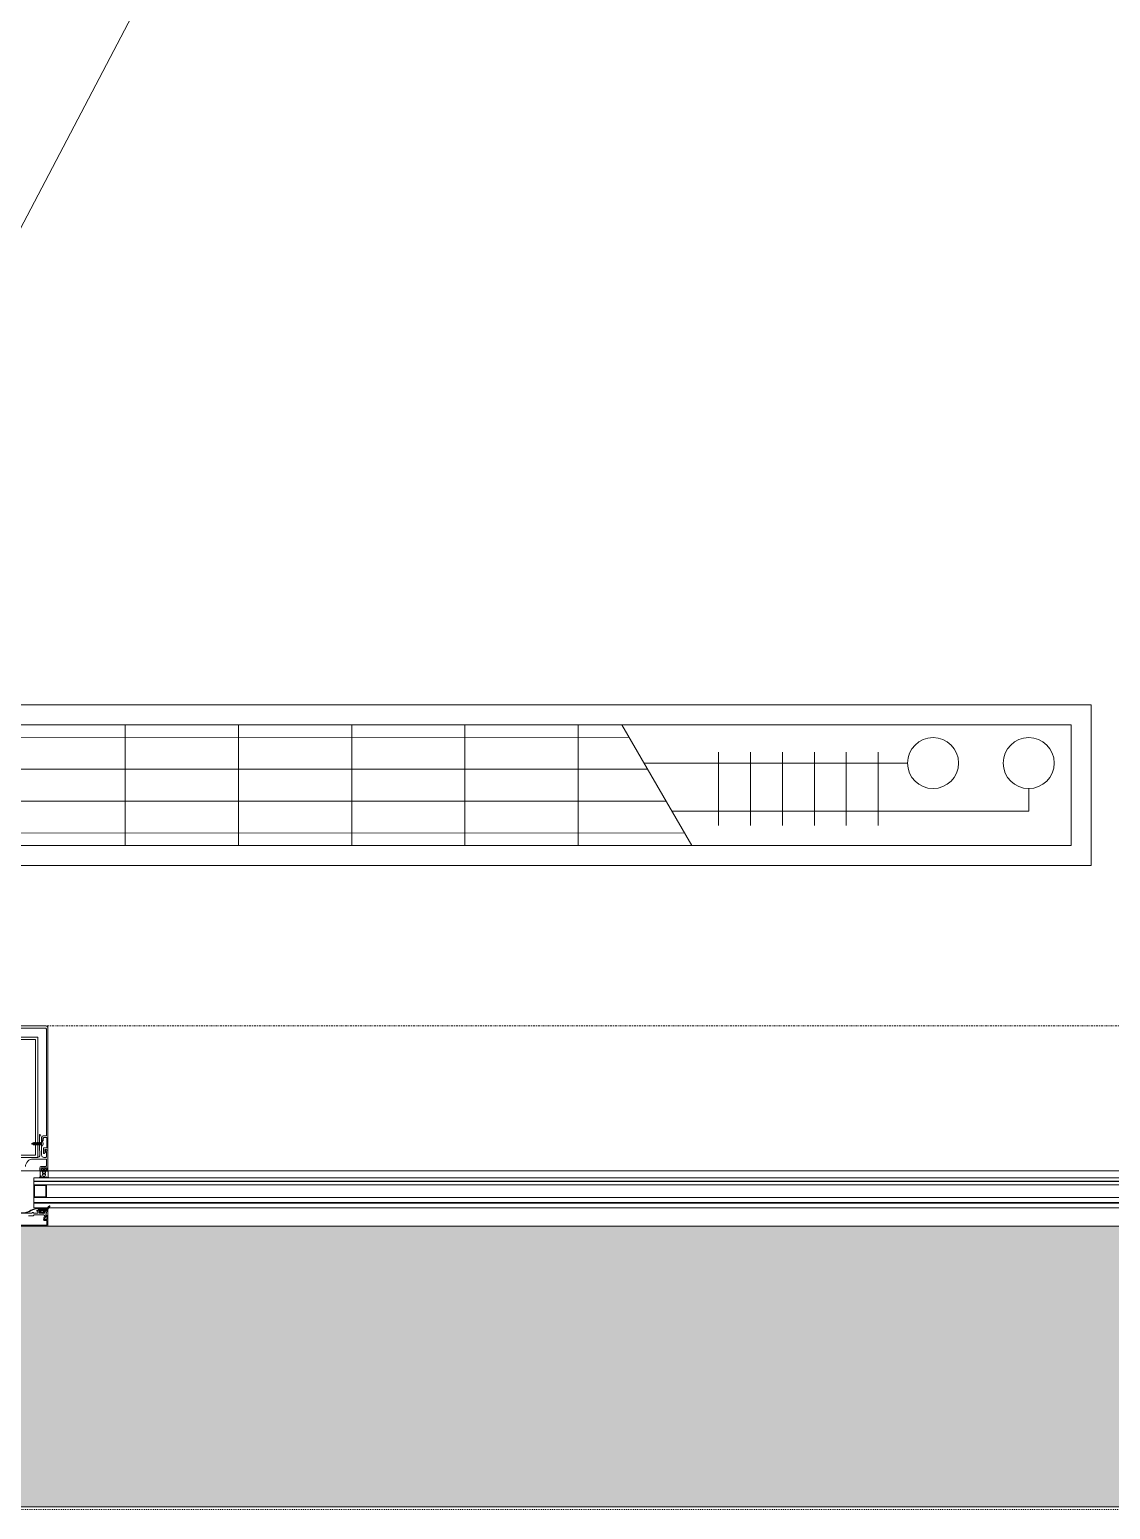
# Model space of a CAD drawing. Extents: x -1439 to 23780, y -1362 to 4476.
# Drawn here: x 3090.1 to 3224.9, y 284.7 to 469.2 of the extents above; entities that cross this region are included whole.
import ezdxf

# ---------------------------------------------------------------- set-up
doc = ezdxf.new("R2010")
doc.units = 0
doc.header["$MEASUREMENT"] = 0
doc.linetypes.add('Audi$0$DASHDOT2', pattern=[0.5, 0.25, -0.125, 0, -0.125])
doc.linetypes.add('Audi$0$DOT2', pattern=[0.125, 0, -0.125])
doc.layers.get('0').update_dxf_attribs({"color": 9, "lineweight": 9})
for name, color, linetype, lineweight in [('Audi$0$04', 8, 'Continuous', 9), ('Audi$0$06D', 8, 'Continuous', 9), ('Audi$0$09', 8, 'Continuous', 9), ('Audi$0$10', 8, 'Continuous', 9), ('Audi$0$15', 8, 'Continuous', 9), ('Audi$0$20', 8, 'Audi$0$DOT2', 9), ('Audi$0$24', 8, 'Audi$0$DASHDOT2', 9), ('Audi$0$32', 8, 'Continuous', 9)]:
    doc.layers.add(name, color=color, linetype=linetype, lineweight=lineweight)

# ---------------------------------------------------------------- blocks, each defined once
blk = doc.blocks.new('Audi$0$p-konvektor_audi')
for p, q in [((250, 89.48), (0, 89.47)), ((250, 89.47), (0, 89.48)), ((250, 69.47), (250, 89.47)), ((129.56, 71.95), (129.56, 86.99)), ((143.68, 71.95), (143.68, 86.98)), ((157.8, 71.95), (157.8, 86.98)), ((171.92, 71.94), (171.92, 86.98)), ((186.04, 71.94), (186.04, 86.98)), ((191.48, 71.95), (200.19, 86.99)), ((199.29, 85.44), (2.49, 85.42)), ((203.55, 84.5), (203.55, 75.36)), ((207.52, 84.5), (207.52, 75.36)), ((211.5, 84.5), (211.5, 75.36)), ((215.48, 84.5), (215.48, 75.36)), ((219.45, 84.5), (219.45, 75.36)), ((223.43, 84.5), (223.43, 75.36)), ((196.99, 81.46), (2.49, 81.45)), ((242.21, 82.69), (197.7, 82.69)), ((242.21, 79.91), (242.21, 82.69)), ((194.68, 77.48), (2.49, 77.47)), ((227.1, 76.72), (194.25, 76.73)), ((192.38, 73.51), (2.49, 73.49)), ((0, 69.47), (250, 69.47))]:
    blk.add_line(p, q)
for points in [[(250, 89.47), (0, 89.47), (0, 69.47), (250, 69.47)], [(247.51, 86.99), (247.51, 71.95), (2.49, 71.95), (2.49, 86.99)]]:
    blk.add_lwpolyline(points, close=True)
for centre in [(230.28, 76.72), (242.21, 76.72)]:
    blk.add_circle(centre, 3.18)
blk = doc.blocks.new('Audi$0$p-audi_arac')
at = {"layer": 'Audi$0$06D', "lineweight": 0, "flags": 128}
blk.add_lwpolyline([(695.6, 0.8), (-4.4, 0.8), (-4.4, 400.8), (695.6, 400.8)], close=True, dxfattribs=at)
blk = doc.blocks.new('*U552')
at = {"layer": 'Audi$0$10'}
h = blk.add_hatch(dxfattribs=at)
h.set_pattern_fill('LINE', color=256, scale=0.666667, angle=585, style=0)
h.set_pattern_definition([(45, (-54.08257, -143.59187), (-0.058925565, 0.058925565), [])])
edge = h.paths.add_edge_path()
edge.add_arc((3.72, -23.02), 0.625, 117.2, 157.3388)
edge.add_arc((3, -22.7), 0.162, 270.1027, 332.96, ccw=False)
edge.add_line((3, -22.86), (2.92, -22.86))
edge.add_line((2.92, -22.86), (2.91, -22.86))
edge.add_line((2.91, -22.86), (2.9, -22.86))
edge.add_line((2.9, -22.86), (2.89, -22.86))
edge.add_line((2.89, -22.86), (2.89, -22.86))
edge.add_line((2.89, -22.86), (2.88, -22.85))
edge.add_line((2.88, -22.85), (2.87, -22.85))
edge.add_line((2.87, -22.85), (2.87, -22.84))
edge.add_line((2.87, -22.84), (2.86, -22.84))
edge.add_line((2.86, -22.84), (2.86, -22.83))
edge.add_line((2.86, -22.83), (2.86, -22.81))
edge.add_line((2.86, -22.81), (2.86, -22.74))
edge.add_line((2.86, -22.74), (2.86, -22.73))
edge.add_line((2.86, -22.73), (2.86, -22.73))
edge.add_line((2.86, -22.73), (2.86, -22.73))
edge.add_line((2.86, -22.73), (2.86, -22.73))
edge.add_line((2.86, -22.73), (2.85, -22.72))
edge.add_line((2.85, -22.72), (2.85, -22.72))
edge.add_line((2.85, -22.72), (2.85, -22.72))
edge.add_line((2.85, -22.72), (2.84, -22.72))
edge.add_line((2.84, -22.72), (2.84, -22.72))
edge.add_line((2.84, -22.72), (2.76, -22.72))
edge.add_line((2.76, -22.72), (2.76, -22.72))
edge.add_line((2.76, -22.72), (2.75, -22.72))
edge.add_line((2.75, -22.72), (2.75, -22.72))
edge.add_line((2.75, -22.72), (2.75, -22.72))
edge.add_line((2.75, -22.72), (2.74, -22.72))
edge.add_line((2.74, -22.72), (2.74, -22.73))
edge.add_line((2.74, -22.73), (2.74, -22.73))
edge.add_line((2.74, -22.73), (2.74, -22.73))
edge.add_line((2.74, -22.73), (2.74, -22.74))
edge.add_line((2.74, -22.74), (2.74, -22.81))
edge.add_line((2.74, -22.81), (2.74, -22.82))
edge.add_line((2.74, -22.82), (2.74, -22.83))
edge.add_line((2.74, -22.83), (2.73, -22.84))
edge.add_line((2.73, -22.84), (2.73, -22.84))
edge.add_line((2.73, -22.84), (2.72, -22.85))
edge.add_line((2.72, -22.85), (2.72, -22.85))
edge.add_line((2.72, -22.85), (2.71, -22.86))
edge.add_line((2.71, -22.86), (2.7, -22.86))
edge.add_line((2.7, -22.86), (2.69, -22.86))
edge.add_line((2.69, -22.86), (2.68, -22.86))
edge.add_line((2.68, -22.86), (2.67, -22.86))
edge.add_line((2.67, -22.86), (2.67, -22.86))
edge.add_line((2.67, -22.86), (2.66, -22.85))
edge.add_line((2.66, -22.85), (2.65, -22.85))
edge.add_line((2.65, -22.85), (2.65, -22.84))
edge.add_line((2.65, -22.84), (2.64, -22.84))
edge.add_line((2.64, -22.84), (2.64, -22.83))
edge.add_line((2.64, -22.83), (2.64, -22.81))
edge.add_line((2.64, -22.81), (2.64, -22.74))
edge.add_line((2.64, -22.74), (2.64, -22.73))
edge.add_line((2.64, -22.73), (2.64, -22.73))
edge.add_line((2.64, -22.73), (2.64, -22.73))
edge.add_line((2.64, -22.73), (2.64, -22.73))
edge.add_line((2.64, -22.73), (2.63, -22.72))
edge.add_line((2.63, -22.72), (2.63, -22.72))
edge.add_line((2.63, -22.72), (2.63, -22.72))
edge.add_line((2.63, -22.72), (2.62, -22.72))
edge.add_line((2.62, -22.72), (2.62, -22.72))
edge.add_line((2.62, -22.72), (2.54, -22.72))
edge.add_line((2.54, -22.72), (2.54, -22.72))
edge.add_line((2.54, -22.72), (2.53, -22.72))
edge.add_line((2.53, -22.72), (2.53, -22.72))
edge.add_line((2.53, -22.72), (2.53, -22.72))
edge.add_line((2.53, -22.72), (2.52, -22.72))
edge.add_line((2.52, -22.72), (2.52, -22.73))
edge.add_line((2.52, -22.73), (2.52, -22.73))
edge.add_line((2.52, -22.73), (2.52, -22.73))
edge.add_line((2.52, -22.73), (2.52, -22.74))
edge.add_line((2.52, -22.74), (2.52, -22.81))
edge.add_line((2.52, -22.81), (2.52, -22.82))
edge.add_line((2.52, -22.82), (2.52, -22.83))
edge.add_line((2.52, -22.83), (2.51, -22.84))
edge.add_line((2.51, -22.84), (2.51, -22.84))
edge.add_line((2.51, -22.84), (2.5, -22.85))
edge.add_line((2.5, -22.85), (2.5, -22.85))
edge.add_line((2.5, -22.85), (2.49, -22.86))
edge.add_line((2.49, -22.86), (2.48, -22.86))
edge.add_line((2.48, -22.86), (2.47, -22.86))
edge.add_line((2.47, -22.86), (2.46, -22.86))
edge.add_line((2.46, -22.86), (2.45, -22.86))
edge.add_line((2.45, -22.86), (2.45, -22.86))
edge.add_line((2.45, -22.86), (2.44, -22.85))
edge.add_line((2.44, -22.85), (2.43, -22.85))
edge.add_line((2.43, -22.85), (2.43, -22.84))
edge.add_line((2.43, -22.84), (2.42, -22.84))
edge.add_line((2.42, -22.84), (2.42, -22.83))
edge.add_line((2.42, -22.83), (2.42, -22.81))
edge.add_line((2.42, -22.81), (2.42, -22.74))
edge.add_line((2.42, -22.74), (2.42, -22.73))
edge.add_line((2.42, -22.73), (2.42, -22.73))
edge.add_line((2.42, -22.73), (2.42, -22.73))
edge.add_line((2.42, -22.73), (2.42, -22.73))
edge.add_line((2.42, -22.73), (2.41, -22.72))
edge.add_line((2.41, -22.72), (2.41, -22.72))
edge.add_line((2.41, -22.72), (2.41, -22.72))
edge.add_line((2.41, -22.72), (2.4, -22.72))
edge.add_line((2.4, -22.72), (2.4, -22.72))
edge.add_line((2.4, -22.72), (2.32, -22.72))
edge.add_line((2.32, -22.72), (2.32, -22.72))
edge.add_line((2.32, -22.72), (2.31, -22.72))
edge.add_line((2.31, -22.72), (2.31, -22.72))
edge.add_line((2.31, -22.72), (2.31, -22.72))
edge.add_line((2.31, -22.72), (2.3, -22.72))
edge.add_line((2.3, -22.72), (2.3, -22.73))
edge.add_line((2.3, -22.73), (2.3, -22.73))
edge.add_line((2.3, -22.73), (2.3, -22.73))
edge.add_line((2.3, -22.73), (2.3, -22.74))
edge.add_line((2.3, -22.74), (2.3, -22.81))
edge.add_line((2.3, -22.81), (2.3, -22.82))
edge.add_line((2.3, -22.82), (2.3, -22.83))
edge.add_line((2.3, -22.83), (2.29, -22.84))
edge.add_line((2.29, -22.84), (2.29, -22.84))
edge.add_line((2.29, -22.84), (2.28, -22.85))
edge.add_line((2.28, -22.85), (2.28, -22.85))
edge.add_line((2.28, -22.85), (2.27, -22.86))
edge.add_line((2.27, -22.86), (2.26, -22.86))
edge.add_line((2.26, -22.86), (2.25, -22.86))
edge.add_line((2.25, -22.86), (2.24, -22.86))
edge.add_line((2.24, -22.86), (2.23, -22.86))
edge.add_line((2.23, -22.86), (2.23, -22.86))
edge.add_line((2.23, -22.86), (2.22, -22.85))
edge.add_line((2.22, -22.85), (2.21, -22.85))
edge.add_line((2.21, -22.85), (2.21, -22.84))
edge.add_line((2.21, -22.84), (2.2, -22.84))
edge.add_line((2.2, -22.84), (2.2, -22.83))
edge.add_line((2.2, -22.83), (2.2, -22.81))
edge.add_line((2.2, -22.81), (2.2, -22.74))
edge.add_line((2.2, -22.74), (2.2, -22.73))
edge.add_line((2.2, -22.73), (2.2, -22.73))
edge.add_line((2.2, -22.73), (2.2, -22.73))
edge.add_line((2.2, -22.73), (2.2, -22.73))
edge.add_line((2.2, -22.73), (2.19, -22.72))
edge.add_line((2.19, -22.72), (2.19, -22.72))
edge.add_line((2.19, -22.72), (2.19, -22.72))
edge.add_line((2.19, -22.72), (2.18, -22.72))
edge.add_line((2.18, -22.72), (2.18, -22.72))
edge.add_line((2.18, -22.72), (2.1, -22.72))
edge.add_line((2.1, -22.72), (2.1, -22.72))
edge.add_line((2.1, -22.72), (2.09, -22.72))
edge.add_line((2.09, -22.72), (2.09, -22.72))
edge.add_line((2.09, -22.72), (2.09, -22.72))
edge.add_line((2.09, -22.72), (2.08, -22.72))
edge.add_line((2.08, -22.72), (2.08, -22.73))
edge.add_line((2.08, -22.73), (2.08, -22.73))
edge.add_line((2.08, -22.73), (2.08, -22.73))
edge.add_line((2.08, -22.73), (2.08, -22.74))
edge.add_line((2.08, -22.74), (2.08, -22.99))
edge.add_arc((2.11, -22.99), 0.03, 180, 270)
edge.add_line((2.11, -23.02), (2.29, -23.02))
edge.add_line((2.29, -23.02), (2.29, -23.19))
edge.add_line((2.29, -23.19), (2.22, -23.21))
edge.add_arc((2.23, -23.26), 0.05, 104.5985, 212.0394)
edge.add_arc((2.27, -23.23), 0.1, 212.0394, 243.6122)
edge.add_arc((2.52, -22.73), 0.662, 243.6122, 296.3878)
edge.add_arc((2.77, -23.23), 0.1, 296.3878, 327.9606)
edge.add_arc((2.82, -23.26), 0.05, 327.9606, 435.4015)
edge.add_line((2.83, -23.21), (2.75, -23.19))
edge.add_line((2.75, -23.19), (2.75, -23.02))
edge.add_line((2.75, -23.02), (3.17, -23.02))
edge.add_arc((3.17, -22.97), 0.05, 270, 346.8402)
edge.add_arc((3.97, -23.12), 0.763, 128.6618, 169.1202, ccw=False)
edge.add_arc((3.45, -22.51), 0.0486, 333.0293, 465.4317)
edge = h.paths.add_edge_path(flags=16)
edge.add_arc((2.62, -23.22), 0.03, 280.824, 360)
edge.add_line((2.65, -23.22), (2.65, -23.05))
edge.add_arc((2.62, -23.05), 0.03, 360, 450)
edge.add_line((2.62, -23.02), (2.42, -23.02))
edge.add_arc((2.42, -23.05), 0.03, 90, 180)
edge.add_line((2.39, -23.05), (2.39, -23.22))
edge.add_arc((2.42, -23.22), 0.03, 180, 259.176)
edge.add_arc((2.52, -22.69), 0.562, 259.176, 280.824)
for p, q in [((1.17, -14.71), (1.18, -14.7)), ((1.18, -14.72), (1.17, -14.71)), ((1.18, -14.7), (1.36, -14.62)), ((1.41, -14.81), (1.18, -14.72)), ((1.4, -14.61), (1.31, -14.77)), ((1.31, -14.77), (1.36, -14.62)), ((1.36, -14.62), (1.38, -14.59)), ((1.38, -14.59), (1.36, -14.68)), ((1.36, -14.68), (1.37, -14.66)), ((1.37, -14.66), (1.39, -14.59)), ((1.38, -14.59), (1.39, -14.59)), ((1.39, -14.59), (1.4, -14.61)), ((1.4, -14.61), (1.44, -14.59)), ((1.41, -14.82), (1.46, -14.59)), ((1.48, -14.56), (1.43, -14.85)), ((1.44, -14.85), (1.49, -14.56)), ((1.44, -14.59), (1.46, -14.59)), ((1.46, -14.59), (1.48, -14.56)), ((1.48, -14.56), (1.49, -14.56)), ((1.49, -14.56), (1.51, -14.59)), ((1.51, -14.82), (1.55, -14.59)), ((1.51, -14.59), (1.55, -14.59)), ((1.53, -14.85), (1.58, -14.56)), ((1.57, -14.56), (1.53, -14.85)), ((1.55, -14.59), (1.57, -14.56)), ((1.6, -14.59), (1.55, -14.82)), ((1.58, -14.56), (1.57, -14.56)), ((1.58, -14.56), (1.6, -14.59)), ((1.6, -14.82), (1.65, -14.59)), ((1.6, -14.59), (1.65, -14.59)), ((1.67, -14.56), (1.62, -14.85)), ((1.63, -14.85), (1.68, -14.56)), ((1.65, -14.59), (1.67, -14.56)), ((1.7, -14.59), (1.65, -14.82)), ((1.68, -14.56), (1.67, -14.56)), ((1.68, -14.56), (1.7, -14.59)), ((1.75, -14.59), (1.7, -14.59)), ((1.7, -14.82), (1.75, -14.59)), ((1.77, -14.56), (1.72, -14.85)), ((1.73, -14.85), (1.78, -14.56)), ((1.75, -14.59), (1.77, -14.56)), ((1.8, -14.59), (1.75, -14.82)), ((1.78, -14.56), (1.77, -14.56)), ((1.78, -14.56), (1.8, -14.59)), ((1.8, -14.82), (1.84, -14.59)), ((1.8, -14.59), (1.84, -14.59)), ((1.82, -14.85), (1.87, -14.56)), ((1.86, -14.56), (1.82, -14.85)), ((1.84, -14.59), (1.86, -14.56)), ((1.89, -14.59), (1.84, -14.82)), ((1.86, -14.56), (1.87, -14.56)), ((1.87, -14.56), (1.89, -14.59)), ((1.89, -14.59), (1.94, -14.59)), ((1.89, -14.82), (1.94, -14.59)), ((1.96, -14.56), (1.91, -14.85)), ((1.92, -14.85), (1.97, -14.56)), ((1.94, -14.59), (1.96, -14.56)), ((1.99, -14.59), (1.94, -14.82)), ((1.97, -14.56), (1.96, -14.56)), ((1.97, -14.56), (1.99, -14.59)), ((2.18, -14.59), (1.99, -14.59)), ((1.99, -14.82), (2.04, -14.59)), ((2.06, -14.56), (2.01, -14.85)), ((2.02, -14.85), (2.07, -14.56)), ((2.04, -14.59), (2.06, -14.56)), ((2.09, -14.59), (2.04, -14.82)), ((2.06, -14.56), (2.07, -14.56)), ((2.07, -14.56), (2.09, -14.59)), ((2.09, -14.82), (2.13, -14.59)), ((2.09, -14.59), (2.13, -14.59)), ((2.15, -14.56), (2.11, -14.85)), ((2.11, -14.85), (2.16, -14.56)), ((2.13, -14.59), (2.15, -14.56)), ((2.18, -14.59), (2.13, -14.82)), ((2.15, -14.56), (2.16, -14.56)), ((2.16, -14.56), (2.18, -14.59)), ((2.18, -14.82), (2.23, -14.59)), ((2.18, -14.59), (2.23, -14.59)), ((2.25, -14.56), (2.2, -14.85)), ((2.21, -14.85), (2.26, -14.56)), ((2.23, -14.59), (2.25, -14.56)), ((2.28, -14.59), (2.23, -14.82)), ((2.25, -14.56), (2.26, -14.56)), ((2.26, -14.56), (2.28, -14.59)), ((2.28, -14.59), (2.33, -14.59)), ((2.28, -14.82), (2.33, -14.59)), ((2.35, -14.56), (2.3, -14.85)), ((2.31, -14.85), (2.35, -14.56)), ((2.33, -14.59), (2.35, -14.56)), ((2.37, -14.59), (2.33, -14.82)), ((2.35, -14.56), (2.35, -14.56)), ((2.35, -14.56), (2.37, -14.59)), ((2.37, -14.59), (2.42, -14.59)), ((2.37, -14.82), (2.42, -14.59)), ((2.44, -14.56), (2.39, -14.85)), ((2.4, -14.85), (2.45, -14.56)), ((2.42, -14.59), (2.44, -14.56)), ((2.45, -14.69), (2.42, -14.82)), ((2.44, -14.56), (2.45, -14.56)), ((2.56, -14.43), (2.45, -14.43)), ((2.45, -14.98), (2.45, -14.43)), ((1.41, -14.82), (1.41, -14.81)), ((1.43, -14.85), (1.41, -14.82)), ((1.44, -14.85), (1.43, -14.85)), ((1.46, -14.82), (1.44, -14.85)), ((1.51, -14.82), (1.46, -14.82)), ((1.53, -14.85), (1.51, -14.82)), ((1.55, -14.82), (1.53, -14.85)), ((1.55, -14.82), (1.53, -14.85)), ((1.53, -14.85), (1.53, -14.85)), ((1.6, -14.82), (1.55, -14.82)), ((1.62, -14.85), (1.6, -14.82)), ((1.63, -14.85), (1.62, -14.85)), ((1.65, -14.82), (1.63, -14.85)), ((1.65, -14.82), (1.63, -14.85)), ((1.7, -14.82), (1.65, -14.82)), ((1.72, -14.85), (1.7, -14.82)), ((1.73, -14.85), (1.72, -14.85)), ((1.75, -14.82), (1.73, -14.85)), ((1.75, -14.82), (1.73, -14.85)), ((1.75, -14.82), (1.8, -14.82)), ((1.82, -14.85), (1.8, -14.82)), ((1.84, -14.82), (1.82, -14.85)), ((1.84, -14.82), (1.82, -14.85)), ((1.82, -14.85), (1.82, -14.85)), ((1.89, -14.82), (1.84, -14.82)), ((1.91, -14.85), (1.89, -14.82)), ((1.92, -14.85), (1.91, -14.85)), ((1.94, -14.82), (1.92, -14.85)), ((1.94, -14.82), (1.92, -14.85)), ((1.99, -14.82), (1.94, -14.82)), ((1.99, -14.82), (1.94, -14.82)), ((2.01, -14.85), (1.99, -14.82)), ((2.02, -14.85), (2.01, -14.85)), ((2.04, -14.82), (2.02, -14.85)), ((2.04, -14.82), (2.02, -14.85)), ((2.04, -14.82), (2.23, -14.82)), ((2.09, -14.82), (2.04, -14.82)), ((2.09, -14.82), (2.04, -14.82)), ((2.11, -14.85), (2.09, -14.82)), ((2.13, -14.82), (2.11, -14.85)), ((2.13, -14.82), (2.11, -14.85)), ((2.11, -14.85), (2.11, -14.85)), ((2.18, -14.82), (2.13, -14.82)), ((2.18, -14.82), (2.13, -14.82)), ((2.2, -14.85), (2.18, -14.82)), ((2.21, -14.85), (2.2, -14.85)), ((2.23, -14.82), (2.21, -14.85)), ((2.23, -14.82), (2.21, -14.85)), ((2.28, -14.82), (2.23, -14.82)), ((2.3, -14.85), (2.28, -14.82)), ((2.31, -14.85), (2.3, -14.85)), ((2.33, -14.82), (2.31, -14.85)), ((2.33, -14.82), (2.31, -14.85)), ((2.33, -14.82), (2.37, -14.82)), ((2.39, -14.85), (2.37, -14.82)), ((2.4, -14.85), (2.39, -14.85)), ((2.42, -14.82), (2.4, -14.85)), ((2.42, -14.82), (2.4, -14.85)), ((2.42, -14.82), (2.45, -14.82)), ((2.56, -14.98), (2.45, -14.98))]:
    blk.add_line(p, q, dxfattribs=at)
for points in [[(-2.95, -0.3), (2.95, -0.3), (2.95, -0.3, -0.414214), (3.05, -0.4), (3.05, -13.71), (2.64, -13.71, 0.267949), (2.62, -13.72), (2.47, -13.97, 0.131652), (2.47, -13.99), (2.47, -14.12, 0.131652), (2.47, -14.13), (2.58, -14.31, 0.267949), (2.6, -14.33), (2.64, -14.33, 0.414214), (2.67, -14.3), (2.67, -14.03), (2.74, -13.91), (3.1, -13.91), (3.1, -15.21), (2.75, -15.21, 0.414214), (2.7, -15.26), (2.7, -15.89, 0.650971), (2.78, -15.92), (2.95, -15.77, 0.508142), (2.95, -15.72), (2.88, -15.69), (2.88, -15.41), (3.05, -15.41, 0.432363), (3.15, -15.5), (3.22, -15.5, 0.477393), (3.25, -15.48), (3.25, -0.3, 0.414214), (2.95, 0), (2.95, 0), (-2.95, 0, 0.414214)], [(0, -16.41), (1.95, -16.41, 0.414214), (2.25, -16.11), (2.25, -15.61), (2.2, -15.5), (2.2, -13.57, -0.767327), (2.26, -13.55), (2.45, -13.89), (2.45, -14.68), (2.42, -14.71), (2.45, -14.74), (2.45, -16.11, 0.414214), (2.75, -16.41), (2.97, -16.41, 0.414214), (3.07, -16.31), (3.07, -15.66), (2.93, -15.66, -0.414214), (2.9, -15.63), (2.9, -15.61, -0.414214), (3, -15.51), (3.22, -15.51, -0.414214), (3.25, -15.54), (3.25, -16.61), (3.25, -18.08, -0.414214), (3.22, -18.11), (3.05, -18.11, -0.414214), (2.95, -18.01), (2.95, -17.99), (3.1, -17.99), (3.1, -17.69), (2.78, -17.69), (2.75, -17.66), (2.72, -17.69), (2.4, -17.69), (2.4, -17.99), (2.55, -17.99), (2.55, -18.01, -0.414214), (2.45, -18.11), (2.35, -18.11, -0.414214), (2.25, -18.01), (2.25, -17.69, -0.414214), (2.41, -17.53), (2.97, -17.53, 0.414214), (3.07, -17.43), (3.07, -16.71, 0.414214), (2.97, -16.61), (1.4, -16.61, 0.414214), (0.45, -17.56)], [(-1.3, -23.38), (1.3, -23.38), (1.3, -23.31, -0.414214), (1.33, -23.28), (1.42, -23.28, -0.414214), (1.45, -23.31), (1.45, -23.38), (2, -23.38), (2, -23.13), (1.88, -23.13, -0.414214), (1.85, -23.1), (1.85, -23.03, -0.414214), (1.9, -22.98), (2.25, -22.98, -0.414214), (2.3, -23.03), (2.3, -23.1, -0.414214), (2.27, -23.13), (2.15, -23.13), (2.15, -23.38), (2.88, -23.38), (2.95, -23.13), (2.83, -23.13, -0.414214), (2.8, -23.1), (2.8, -23.03, -0.414214), (2.85, -22.98), (3.05, -22.98, -0.493145), (3.12, -23.07), (2.98, -23.57), (3.08, -23.62, -0.414214), (3.09, -23.66), (2.87, -24.04, -1), (2.74, -23.96), (2.9, -23.68), (2.71, -23.58), (1.55, -23.58), (1.46, -23.67, -0.198912), (1.44, -23.68), (0.83, -23.68)], [(3.25, -22.7), (3.25, -22.75), (2.45, -22.75, 0.10228), (1.16, -23.02, -0.152313), (0, -23.38, -0.152313), (-1.16, -23.02, 0.159108), (-1.84, -22.75), (-3.02, -22.75), (-3.02, -22.7), (-1.84, -22.7, -0.158967), (-1.13, -22.98, 0.152054), (0, -23.33, 0.152944), (1.13, -22.98, -0.10266), (2.45, -22.7), (3.25, -22.7)]]:
    blk.add_lwpolyline(points, format="xyb", dxfattribs=at)
for points in [[(-2, -1.41), (2, -1.41), (2, -16.41), (-2, -16.41)], [(-1.7, -1.71), (1.7, -1.71), (1.7, -16.11), (-1.7, -16.11)], [(1.47, -21.42), (1.47, -19.82), (3.07, -19.82), (3.07, -21.42)], [(1.57, -21.32), (1.57, -19.92), (2.97, -19.92), (2.97, -21.32)]]:
    blk.add_lwpolyline(points, close=True, dxfattribs=at)
for points in [[(1.51, -14.59), (1.46, -14.82)], [(2.65, -14.67), (2.63, -14.7), (2.63, -14.71), (2.65, -14.74)]]:
    blk.add_lwpolyline(points, dxfattribs=at)
for points in [[(3.04, -18.12, -0.414214), (2.94, -18.02), (2.94, -17.96), (3.06, -17.96), (3.06, -17.86, 0.333333), (2.46, -17.86), (2.46, -17.96), (2.58, -17.96), (2.58, -18.02, -0.414214), (2.48, -18.12), (2.26, -18.12), (2.26, -18.77), (2.3, -18.77, 0.307685), (2.36, -18.73, -1.128702), (2.42, -18.76, -0.201212), (2.26, -18.87, 0.978531), (2.26, -18.97, 0.1613), (2.46, -18.85, -0.307572), (2.49, -18.85), (2.68, -18.96, 0.8391), (2.7, -18.94), (2.62, -18.85, -0.8391), (2.64, -18.82), (2.9, -18.96, 0.8391), (2.92, -18.94), (2.84, -18.85, -0.8391), (2.86, -18.82), (3.12, -18.96, 0.8391), (3.14, -18.94), (3.06, -18.85, -0.8391), (3.08, -18.82), (3.34, -18.96, 0.8391), (3.36, -18.94), (3.28, -18.85, -0.176327), (3.26, -18.79), (3.26, -18.12)], [(2.84, -18.12), (2.84, -17.89, 0.375047), (2.81, -17.86, 0.067879), (2.7, -17.86, 0.375047), (2.68, -17.89), (2.68, -18.12, -0.298217), (2.62, -18.21, 0.298217), (2.56, -18.3), (2.56, -18.33, 0.414214), (2.59, -18.36), (2.93, -18.36, 0.414214), (2.96, -18.33), (2.96, -18.3, 0.298217), (2.9, -18.21, -0.298217)], [(2.56, -18.54), (2.56, -18.57, 1), (2.96, -18.57), (2.96, -18.54, 0.414214), (2.93, -18.51), (2.59, -18.51, 0.414214)], [(-3.1, -24.85), (-3.1, -24.28), (-2.78, -24.28, 1), (-2.78, -24.13), (-3.1, -24.13), (-3.1, -23.65), (-3.02, -23.6, 0.339454), (-3, -23.57), (-3.14, -23.04, 0.876976), (-3.25, -23.05), (-3.25, -25), (3.25, -25), (3.25, -23.05, 0.876976), (3.14, -23.04), (3, -23.57, 0.339454), (3.02, -23.6), (3.1, -23.65), (3.1, -24.13), (2.78, -24.13, 1), (2.78, -24.28), (3.1, -24.28), (3.1, -24.85)], [(3.44, -22.46, 0.176952), (3.15, -22.78, -0.281357), (3, -22.86), (2.92, -22.86), (2.91, -22.86), (2.9, -22.86), (2.89, -22.86), (2.89, -22.86), (2.88, -22.85), (2.87, -22.85), (2.87, -22.84), (2.86, -22.84), (2.86, -22.83), (2.86, -22.81), (2.86, -22.74), (2.86, -22.73), (2.86, -22.73), (2.86, -22.73), (2.86, -22.73), (2.85, -22.72), (2.85, -22.72), (2.85, -22.72), (2.84, -22.72), (2.84, -22.72), (2.76, -22.72), (2.76, -22.72), (2.75, -22.72), (2.75, -22.72), (2.75, -22.72), (2.74, -22.72), (2.74, -22.73), (2.74, -22.73), (2.74, -22.73), (2.74, -22.74), (2.74, -22.81), (2.74, -22.82), (2.74, -22.83), (2.73, -22.84), (2.73, -22.84), (2.72, -22.85), (2.72, -22.85), (2.71, -22.86), (2.7, -22.86), (2.69, -22.86), (2.68, -22.86), (2.67, -22.86), (2.67, -22.86), (2.66, -22.85), (2.65, -22.85), (2.65, -22.84), (2.64, -22.84), (2.64, -22.83), (2.64, -22.81), (2.64, -22.74), (2.64, -22.73), (2.64, -22.73), (2.64, -22.73), (2.64, -22.73), (2.63, -22.72), (2.63, -22.72), (2.63, -22.72), (2.62, -22.72), (2.62, -22.72), (2.54, -22.72), (2.54, -22.72), (2.53, -22.72), (2.53, -22.72), (2.53, -22.72), (2.52, -22.72), (2.52, -22.73), (2.52, -22.73), (2.52, -22.73), (2.52, -22.74), (2.52, -22.81), (2.52, -22.82), (2.52, -22.83), (2.51, -22.84), (2.51, -22.84), (2.5, -22.85), (2.5, -22.85), (2.49, -22.86), (2.48, -22.86), (2.47, -22.86), (2.46, -22.86), (2.45, -22.86), (2.45, -22.86), (2.44, -22.85), (2.43, -22.85), (2.43, -22.84), (2.42, -22.84), (2.42, -22.83), (2.42, -22.81), (2.42, -22.74), (2.42, -22.73), (2.42, -22.73), (2.42, -22.73), (2.42, -22.73), (2.41, -22.72), (2.41, -22.72), (2.41, -22.72), (2.4, -22.72), (2.4, -22.72), (2.32, -22.72), (2.32, -22.72), (2.31, -22.72), (2.31, -22.72), (2.31, -22.72), (2.3, -22.72), (2.3, -22.73), (2.3, -22.73), (2.3, -22.73), (2.3, -22.74), (2.3, -22.81), (2.3, -22.82), (2.3, -22.83), (2.29, -22.84), (2.29, -22.84), (2.28, -22.85), (2.28, -22.85), (2.27, -22.86), (2.26, -22.86), (2.25, -22.86), (2.24, -22.86), (2.23, -22.86), (2.23, -22.86), (2.22, -22.85), (2.21, -22.85), (2.21, -22.84), (2.2, -22.84), (2.2, -22.83), (2.2, -22.81), (2.2, -22.74), (2.2, -22.73), (2.2, -22.73), (2.2, -22.73), (2.2, -22.73), (2.19, -22.72), (2.19, -22.72), (2.19, -22.72), (2.18, -22.72), (2.18, -22.72), (2.1, -22.72), (2.1, -22.72), (2.09, -22.72), (2.09, -22.72), (2.09, -22.72), (2.08, -22.72), (2.08, -22.73), (2.08, -22.73), (2.08, -22.73), (2.08, -22.74), (2.08, -22.99, 0.414214), (2.11, -23.02), (2.29, -23.02), (2.29, -23.19), (2.22, -23.21, 0.506456), (2.19, -23.28, 0.13864), (2.23, -23.32, 0.234436), (2.82, -23.32, 0.13864), (2.86, -23.28, 0.506456), (2.83, -23.21), (2.75, -23.19), (2.75, -23.02), (3.17, -23.02, 0.348434), (3.22, -22.98, -0.17839), (3.49, -22.53, 0.651907)], [(2.63, -23.25, 0.359904), (2.65, -23.22), (2.65, -23.05, 0.414214), (2.62, -23.02), (2.42, -23.02, 0.414214), (2.39, -23.05), (2.39, -23.22, 0.359904), (2.42, -23.25, 0.094739)], [(2.63, -23.25, 0.359904), (2.65, -23.22), (2.65, -23.05, 0.414214), (2.62, -23.02), (2.42, -23.02, 0.414214), (2.39, -23.05), (2.39, -23.22, 0.359904), (2.42, -23.25, 0.094739)]]:
    blk.add_lwpolyline(points, format="xyb", close=True, dxfattribs=at)
for centre, start, end in [((2.13, -14.73), 7.5095, 35.2427), ((2.13, -14.68), 324.7573, 352.4905)]:
    blk.add_arc(centre, 0.521, start, end, dxfattribs=at)
at = {"layer": 'Audi$0$15'}
for p, q in [((1.47, -18.95), (1.47, -22.7)), ((1.47, -18.95), (62.7, -18.95)), ((1.47, -19.35), (62.7, -19.35)), ((1.47, -19.42), (62.7, -19.42)), ((1.47, -19.82), (62.7, -19.82)), ((1.47, -21.42), (62.7, -21.42)), ((1.47, -22.02), (62.7, -22.02)), ((1.47, -22.1), (62.7, -22.1)), ((1.47, -22.7), (62.7, -22.7))]:
    blk.add_line(p, q, dxfattribs=at)
blk = doc.blocks.new('Audi$0$P-AKS_AUDI')
at = {"layer": 'Audi$0$24'}
blk.add_lwpolyline([(-3840, -2440), (360, -2440)], dxfattribs=at)
blk = doc.blocks.new('Audi$0$p-zemin kat')
at = {"layer": 'Audi$0$09'}
h = blk.add_hatch(dxfattribs=at)
h.set_pattern_fill('SQUARE', color=252, scale=20, style=0)
h.paths.add_polyline_path([(1719.56, 285), (3319.5, 285), (3319.5, 320), (1719.67, 320)])
at = {"layer": 'Audi$0$06D'}
for points in [[(3319.5, 326.92), (1724.23, 326.92)], [(1719.67, 320), (3319.5, 320)]]:
    blk.add_lwpolyline(points, dxfattribs=at)
blk.add_lwpolyline([(1719.56, 285), (3319.5, 285), (3319.5, 320), (1719.67, 320)], close=True, dxfattribs=at)
at = {"layer": 'Audi$0$15'}
for p, q in [((3321.03, 326.05), (3117.76, 326.05)), ((3321.03, 325.65), (3117.76, 325.65)), ((3321.03, 325.58), (3117.76, 325.58)), ((3321.03, 325.18), (3117.76, 325.18)), ((3321.03, 323.58), (3117.76, 323.58)), ((3321.03, 322.98), (3117.76, 322.98)), ((3321.03, 322.9), (3117.76, 322.9)), ((3321.03, 322.3), (3117.76, 322.3))]:
    blk.add_line(p, q, dxfattribs=at)
at = {"layer": 'Audi$0$20'}
blk.add_lwpolyline([(1719.56, 284.7), (4822.79, 284.7), (4822.79, 2034.32)], dxfattribs=at)
at = {"layer": 'Audi$0$10'}
blk.add_blockref('*U552', (3089.17, 345), dxfattribs=at)
at = {"layer": 'Audi$0$24'}
blk.add_blockref('Audi$0$P-AKS_AUDI', (4722.5, 2785), dxfattribs=at)

msp = doc.modelspace()

# ---------------------------------------------------------------- block references
at = {"layer": 'Audi$0$04', "rotation": 242.3325881705122}
msp.add_blockref('Audi$0$p-audi_arac', (3038.51, 1211.39), dxfattribs=at)
at = {"layer": 'Audi$0$10'}
msp.add_blockref('Audi$0$p-zemin kat', (0, 0), dxfattribs=at)
at = {"layer": 'Audi$0$32', "xscale": -1, "rotation": 180}
msp.add_blockref('Audi$0$p-konvektor_audi', (2972.5, 454.48), dxfattribs=at)

doc.saveas('drawing.dxf')
